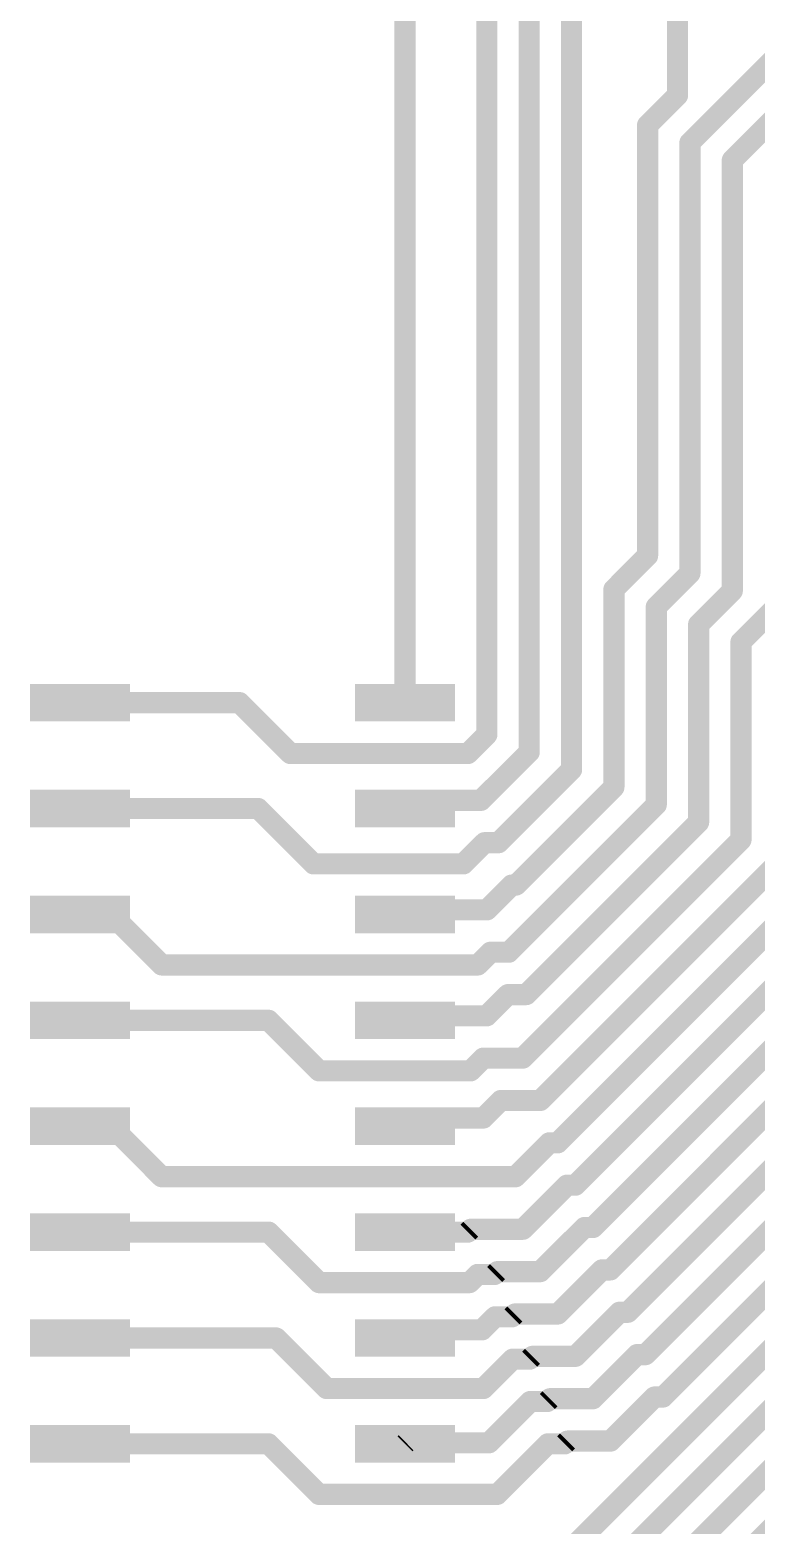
# Model space of a CAD drawing. Header units: inches. Extents: x 2.54 to 5.78, y 1.06 to 9.17.
# Drawn here: x 4.823 to 5.166, y 7.782 to 8.488 of the extents above; entities that cross this region are included whole.
import ezdxf

# ---------------------------------------------------------------- set-up
doc = ezdxf.new("R2010")
doc.units = ezdxf.units.IN
doc.header["$MEASUREMENT"] = 0
doc.layers.add('Top Layer', color=1, linetype='Continuous')

# ---------------------------------------------------------------- blocks, each defined once
blk = doc.blocks.new('H_____2_20________1')
at = {"layer": 'Top Layer'}
for points in [[(-0.09528, 0.42272), (-0.09528, 0.44043), (-0.04803, 0.44043), (-0.04803, 0.42272)], [(0.05827, 0.42272), (0.05827, 0.44043), (0.10551, 0.44043), (0.10551, 0.42272)], [(-0.09528, 0.37272), (-0.09528, 0.39043), (-0.04803, 0.39043), (-0.04803, 0.37272)], [(0.05827, 0.37272), (0.05827, 0.39043), (0.10551, 0.39043), (0.10551, 0.37272)], [(-0.09528, 0.32272), (-0.09528, 0.34043), (-0.04803, 0.34043), (-0.04803, 0.32272)], [(0.05827, 0.32272), (0.05827, 0.34043), (0.10551, 0.34043), (0.10551, 0.32272)], [(-0.09528, 0.27272), (-0.09528, 0.29043), (-0.04803, 0.29043), (-0.04803, 0.27272)], [(0.05827, 0.27272), (0.05827, 0.29043), (0.10551, 0.29043), (0.10551, 0.27272)], [(-0.09528, 0.22272), (-0.09528, 0.24043), (-0.04803, 0.24043), (-0.04803, 0.22272)], [(0.05827, 0.22272), (0.05827, 0.24043), (0.10551, 0.24043), (0.10551, 0.22272)], [(-0.09528, 0.17272), (-0.09528, 0.19043), (-0.04803, 0.19043), (-0.04803, 0.17272)], [(0.05827, 0.17272), (0.05827, 0.19043), (0.10551, 0.19043), (0.10551, 0.17272)], [(-0.09528, 0.12272), (-0.09528, 0.14043), (-0.04803, 0.14043), (-0.04803, 0.12272)], [(0.05827, 0.12272), (0.05827, 0.14043), (0.10551, 0.14043), (0.10551, 0.12272)], [(-0.09528, 0.07272), (-0.09528, 0.09043), (-0.04803, 0.09043), (-0.04803, 0.07272)], [(0.05827, 0.07272), (0.05827, 0.09043), (0.10551, 0.09043), (0.10551, 0.07272)]]:
    blk.add_hatch(color=1, dxfattribs=at).paths.add_polyline_path(points)

msp = doc.modelspace()

# ---------------------------------------------------------------- linework, layer by layer
at = {"layer": 'Top Layer'}
for points in [[(5.00031, 8.17067, 0.01, 0.01, 0), (5.00031, 8.66857, 0.01, 0.01, 0)], [(5.03894, 8.1556, 0.01, 0.01, 0), (5.03894, 8.67146, 0.01, 0.01, 0)], [(5.13484, 8.43504, 0.01, 0.01, 0), (5.32685, 8.62705, 0.01, 0.01, 0)], [(5.15484, 8.42676, 0.01, 0.01, 0), (5.34685, 8.61876, 0.01, 0.01, 0)], [(5.129, 8.45748, 0.01, 0.01, 0), (5.129, 8.57906, 0.01, 0.01, 0)], [(5.05894, 8.14731, 0.01, 0.01, 0), (5.05894, 8.56557, 0.01, 0.01, 0)], [(5.07894, 8.13903, 0.01, 0.01, 0), (5.07894, 8.55728, 0.01, 0.01, 0)], [(5.11484, 8.44332, 0.01, 0.01, 0), (5.129, 8.45748, 0.01, 0.01, 0)], [(5.11484, 8.24005, 0.01, 0.01, 0), (5.11484, 8.44332, 0.01, 0.01, 0)], [(5.13484, 8.23177, 0.01, 0.01, 0), (5.13484, 8.43504, 0.01, 0.01, 0)], [(5.15484, 8.22348, 0.01, 0.01, 0), (5.15484, 8.42676, 0.01, 0.01, 0)], [(5.09894, 8.22414, 0.01, 0.01, 0), (5.11484, 8.24005, 0.01, 0.01, 0)], [(5.11894, 8.21586, 0.01, 0.01, 0), (5.13484, 8.23177, 0.01, 0.01, 0)], [(5.09894, 8.13075, 0.01, 0.01, 0), (5.09894, 8.22414, 0.01, 0.01, 0)], [(5.13894, 8.20757, 0.01, 0.01, 0), (5.15484, 8.22348, 0.01, 0.01, 0)], [(5.11894, 8.12246, 0.01, 0.01, 0), (5.11894, 8.21586, 0.01, 0.01, 0)], [(5.15894, 8.19929, 0.01, 0.01, 0), (5.17717, 8.21752, 0.01, 0.01, 0)], [(5.13894, 8.11418, 0.01, 0.01, 0), (5.13894, 8.20757, 0.01, 0.01, 0)], [(5.15894, 8.10589, 0.01, 0.01, 0), (5.15894, 8.19929, 0.01, 0.01, 0)], [(4.84677, 8.17067, 0.01, 0.01, 0), (4.92217, 8.17067, 0.01, 0.01, 0)], [(4.92217, 8.17067, 0.01, 0.01, 0), (4.94618, 8.14665, 0.01, 0.01, 0)], [(5.02999, 8.14665, 0.01, 0.01, 0), (5.03894, 8.1556, 0.01, 0.01, 0)], [(4.94618, 8.14665, 0.01, 0.01, 0), (5.02999, 8.14665, 0.01, 0.01, 0)], [(5.03615, 8.12453, 0.01, 0.01, 0), (5.05894, 8.14731, 0.01, 0.01, 0)], [(5.04443, 8.10453, 0.01, 0.01, 0), (5.07894, 8.13903, 0.01, 0.01, 0)], [(5.05272, 8.08453, 0.01, 0.01, 0), (5.09894, 8.13075, 0.01, 0.01, 0)], [(5.00031, 8.12067, 0.01, 0.01, 0), (5.00417, 8.12453, 0.01, 0.01, 0)], [(5.00417, 8.12453, 0.01, 0.01, 0), (5.03615, 8.12453, 0.01, 0.01, 0)], [(5.04929, 8.05281, 0.01, 0.01, 0), (5.11894, 8.12246, 0.01, 0.01, 0)], [(4.84677, 8.12067, 0.01, 0.01, 0), (4.93095, 8.12067, 0.01, 0.01, 0)], [(4.93095, 8.12067, 0.01, 0.01, 0), (4.95709, 8.09453, 0.01, 0.01, 0)], [(5.05757, 8.03281, 0.01, 0.01, 0), (5.13894, 8.11418, 0.01, 0.01, 0)], [(5.02787, 8.09453, 0.01, 0.01, 0), (5.03787, 8.10453, 0.01, 0.01, 0)], [(5.03787, 8.10453, 0.01, 0.01, 0), (5.04443, 8.10453, 0.01, 0.01, 0)], [(5.05586, 8.00281, 0.01, 0.01, 0), (5.15894, 8.10589, 0.01, 0.01, 0)], [(4.95709, 8.09453, 0.01, 0.01, 0), (5.02787, 8.09453, 0.01, 0.01, 0)], [(5.06414, 7.98281, 0.01, 0.01, 0), (5.17894, 8.09761, 0.01, 0.01, 0)], [(5.07242, 7.96281, 0.01, 0.01, 0), (5.19894, 8.08932, 0.01, 0.01, 0)], [(5.03894, 8.07281, 0.01, 0.01, 0), (5.05065, 8.08453, 0.01, 0.01, 0)], [(5.05065, 8.08453, 0.01, 0.01, 0), (5.05272, 8.08453, 0.01, 0.01, 0)], [(5.08071, 7.94281, 0.01, 0.01, 0), (5.21894, 8.08104, 0.01, 0.01, 0)], [(5.00031, 8.07067, 0.01, 0.01, 0), (5.00246, 8.07281, 0.01, 0.01, 0)], [(5.00246, 8.07281, 0.01, 0.01, 0), (5.03894, 8.07281, 0.01, 0.01, 0)], [(5.08899, 7.92281, 0.01, 0.01, 0), (5.23894, 8.07276, 0.01, 0.01, 0)], [(4.84677, 8.07067, 0.01, 0.01, 0), (4.86154, 8.07067, 0.01, 0.01, 0)], [(4.86154, 8.07067, 0.01, 0.01, 0), (4.88539, 8.04681, 0.01, 0.01, 0)], [(5.07827, 7.77067, 0.01, 0.01, 0), (5.36598, 8.05838, 0.01, 0.01, 0)], [(5.09728, 7.90281, 0.01, 0.01, 0), (5.25894, 8.06447, 0.01, 0.01, 0)], [(5.03465, 8.04681, 0.01, 0.01, 0), (5.04065, 8.05281, 0.01, 0.01, 0)], [(5.04065, 8.05281, 0.01, 0.01, 0), (5.04929, 8.05281, 0.01, 0.01, 0)], [(5.10556, 7.88281, 0.01, 0.01, 0), (5.27894, 8.05619, 0.01, 0.01, 0)], [(4.88539, 8.04681, 0.01, 0.01, 0), (5.03465, 8.04681, 0.01, 0.01, 0)], [(5.08655, 7.75067, 0.01, 0.01, 0), (5.38598, 8.0501, 0.01, 0.01, 0)], [(5.11384, 7.86281, 0.01, 0.01, 0), (5.29894, 8.0479, 0.01, 0.01, 0)], [(5.09484, 7.73067, 0.01, 0.01, 0), (5.40598, 8.04182, 0.01, 0.01, 0)], [(5.12213, 7.84281, 0.01, 0.01, 0), (5.31894, 8.03962, 0.01, 0.01, 0)], [(5.03894, 8.02281, 0.01, 0.01, 0), (5.04894, 8.03281, 0.01, 0.01, 0)], [(5.04894, 8.03281, 0.01, 0.01, 0), (5.05757, 8.03281, 0.01, 0.01, 0)], [(5.00031, 8.02067, 0.01, 0.01, 0), (5.00246, 8.02281, 0.01, 0.01, 0)], [(5.00246, 8.02281, 0.01, 0.01, 0), (5.03894, 8.02281, 0.01, 0.01, 0)], [(4.84677, 8.02067, 0.01, 0.01, 0), (4.93584, 8.02067, 0.01, 0.01, 0)], [(4.93584, 8.02067, 0.01, 0.01, 0), (4.9597, 7.99681, 0.01, 0.01, 0)], [(5.03126, 7.99681, 0.01, 0.01, 0), (5.03726, 8.00281, 0.01, 0.01, 0)], [(5.03726, 8.00281, 0.01, 0.01, 0), (5.05586, 8.00281, 0.01, 0.01, 0)], [(4.9597, 7.99681, 0.01, 0.01, 0), (5.03126, 7.99681, 0.01, 0.01, 0)], [(5.03726, 7.97453, 0.01, 0.01, 0), (5.04555, 7.98281, 0.01, 0.01, 0)], [(5.04555, 7.98281, 0.01, 0.01, 0), (5.06414, 7.98281, 0.01, 0.01, 0)], [(5.00031, 7.97067, 0.01, 0.01, 0), (5.00417, 7.97453, 0.01, 0.01, 0)], [(5.00417, 7.97453, 0.01, 0.01, 0), (5.03726, 7.97453, 0.01, 0.01, 0)], [(4.84677, 7.97067, 0.01, 0.01, 0), (4.86154, 7.97067, 0.01, 0.01, 0)], [(4.86154, 7.97067, 0.01, 0.01, 0), (4.88539, 7.94681, 0.01, 0.01, 0)], [(5.05244, 7.94681, 0.01, 0.01, 0), (5.06844, 7.96281, 0.01, 0.01, 0)], [(5.06844, 7.96281, 0.01, 0.01, 0), (5.07242, 7.96281, 0.01, 0.01, 0)], [(4.88539, 7.94681, 0.01, 0.01, 0), (5.05244, 7.94681, 0.01, 0.01, 0)], [(5.05591, 7.922, 0.01, 0.01, 0), (5.07672, 7.94281, 0.01, 0.01, 0)], [(5.07672, 7.94281, 0.01, 0.01, 0), (5.08071, 7.94281, 0.01, 0.01, 0)], [(4.84677, 7.92067, 0.01, 0.01, 0), (4.93584, 7.92067, 0.01, 0.01, 0)], [(4.93584, 7.92067, 0.01, 0.01, 0), (4.9597, 7.89681, 0.01, 0.01, 0)], [(5.00031, 7.92067, 0.01, 0.01, 0), (5.03, 7.92067, 0.01, 0.01, 0)], [(5.03, 7.92067, 0.01, 0.01, 0), (5.03133, 7.922, 0.01, 0.01, 0)], [(5.03133, 7.922, 0.01, 0.01, 0), (5.05591, 7.922, 0.01, 0.01, 0)], [(5.06419, 7.902, 0.01, 0.01, 0), (5.08501, 7.92281, 0.01, 0.01, 0)], [(5.08501, 7.92281, 0.01, 0.01, 0), (5.08899, 7.92281, 0.01, 0.01, 0)], [(5.07248, 7.882, 0.01, 0.01, 0), (5.09329, 7.90281, 0.01, 0.01, 0)], [(5.09329, 7.90281, 0.01, 0.01, 0), (5.09728, 7.90281, 0.01, 0.01, 0)], [(4.9597, 7.89681, 0.01, 0.01, 0), (5.03072, 7.89681, 0.01, 0.01, 0)], [(5.03072, 7.89681, 0.01, 0.01, 0), (5.03458, 7.90067, 0.01, 0.01, 0)], [(5.03458, 7.90067, 0.01, 0.01, 0), (5.04259, 7.90067, 0.01, 0.01, 0)], [(5.04259, 7.90067, 0.01, 0.01, 0), (5.04392, 7.902, 0.01, 0.01, 0)], [(5.04392, 7.902, 0.01, 0.01, 0), (5.06419, 7.902, 0.01, 0.01, 0)], [(5.05087, 7.88067, 0.01, 0.01, 0), (5.0522, 7.882, 0.01, 0.01, 0)], [(5.0522, 7.882, 0.01, 0.01, 0), (5.07248, 7.882, 0.01, 0.01, 0)], [(5.08076, 7.862, 0.01, 0.01, 0), (5.10158, 7.88281, 0.01, 0.01, 0)], [(5.10158, 7.88281, 0.01, 0.01, 0), (5.10556, 7.88281, 0.01, 0.01, 0)], [(5.00031, 7.87067, 0.01, 0.01, 0), (5.00417, 7.87453, 0.01, 0.01, 0)], [(5.00417, 7.87453, 0.01, 0.01, 0), (5.03672, 7.87453, 0.01, 0.01, 0)], [(5.03672, 7.87453, 0.01, 0.01, 0), (5.04286, 7.88067, 0.01, 0.01, 0)], [(5.04286, 7.88067, 0.01, 0.01, 0), (5.05087, 7.88067, 0.01, 0.01, 0)], [(4.84677, 7.87067, 0.01, 0.01, 0), (4.93941, 7.87067, 0.01, 0.01, 0)], [(4.93941, 7.87067, 0.01, 0.01, 0), (4.96327, 7.84681, 0.01, 0.01, 0)], [(5.03729, 7.84681, 0.01, 0.01, 0), (5.05115, 7.86067, 0.01, 0.01, 0)], [(5.05115, 7.86067, 0.01, 0.01, 0), (5.05915, 7.86067, 0.01, 0.01, 0)], [(5.05915, 7.86067, 0.01, 0.01, 0), (5.06048, 7.862, 0.01, 0.01, 0)], [(5.06048, 7.862, 0.01, 0.01, 0), (5.08076, 7.862, 0.01, 0.01, 0)], [(5.08905, 7.842, 0.01, 0.01, 0), (5.10986, 7.86281, 0.01, 0.01, 0)], [(5.10986, 7.86281, 0.01, 0.01, 0), (5.11384, 7.86281, 0.01, 0.01, 0)], [(4.96327, 7.84681, 0.01, 0.01, 0), (5.03729, 7.84681, 0.01, 0.01, 0)], [(5.03994, 7.82118, 0.01, 0.01, 0), (5.05943, 7.84067, 0.01, 0.01, 0)], [(5.05943, 7.84067, 0.01, 0.01, 0), (5.06744, 7.84067, 0.01, 0.01, 0)], [(5.06744, 7.84067, 0.01, 0.01, 0), (5.06877, 7.842, 0.01, 0.01, 0)], [(5.06877, 7.842, 0.01, 0.01, 0), (5.08905, 7.842, 0.01, 0.01, 0)], [(5.09733, 7.822, 0.01, 0.01, 0), (5.11814, 7.84281, 0.01, 0.01, 0)], [(5.11814, 7.84281, 0.01, 0.01, 0), (5.12213, 7.84281, 0.01, 0.01, 0)], [(4.84677, 7.82067, 0.01, 0.01, 0), (4.93584, 7.82067, 0.01, 0.01, 0)], [(4.93584, 7.82067, 0.01, 0.01, 0), (4.9597, 7.79681, 0.01, 0.01, 0)], [(5.00031, 7.82067, 0.01, 0.01, 0), (5.00083, 7.82118, 0.01, 0.01, 0)], [(5.00083, 7.82118, 0.01, 0.01, 0), (5.03994, 7.82118, 0.01, 0.01, 0)], [(5.04386, 7.79681, 0.01, 0.01, 0), (5.06772, 7.82067, 0.01, 0.01, 0)], [(5.06772, 7.82067, 0.01, 0.01, 0), (5.07572, 7.82067, 0.01, 0.01, 0)], [(5.07572, 7.82067, 0.01, 0.01, 0), (5.07705, 7.822, 0.01, 0.01, 0)], [(5.07705, 7.822, 0.01, 0.01, 0), (5.09733, 7.822, 0.01, 0.01, 0)], [(4.9597, 7.79681, 0.01, 0.01, 0), (5.04386, 7.79681, 0.01, 0.01, 0)], [(5.10312, 7.71067, 0.01, 0.01, 0), (5.19431, 7.80185, 0.01, 0.01, 0)]]:
    msp.add_lwpolyline(points, format="xyseb", dxfattribs=at)
for points in [[(5.1265, 8.45748, 0.005, 0.005, 1), (5.1315, 8.45748, 0.005, 0.005, 1)], [(5.1265, 8.45748, 0.005, 0.005, 1), (5.1315, 8.45748, 0.005, 0.005, 1)], [(5.11234, 8.44332, 0.005, 0.005, 1), (5.11734, 8.44332, 0.005, 0.005, 1)], [(5.11234, 8.44332, 0.005, 0.005, 1), (5.11734, 8.44332, 0.005, 0.005, 1)], [(5.13234, 8.43504, 0.005, 0.005, 1), (5.13734, 8.43504, 0.005, 0.005, 1)], [(5.13234, 8.43504, 0.005, 0.005, 1), (5.13734, 8.43504, 0.005, 0.005, 1)], [(5.15234, 8.42676, 0.005, 0.005, 1), (5.15734, 8.42676, 0.005, 0.005, 1)], [(5.15234, 8.42676, 0.005, 0.005, 1), (5.15734, 8.42676, 0.005, 0.005, 1)], [(5.11234, 8.24005, 0.005, 0.005, 1), (5.11734, 8.24005, 0.005, 0.005, 1)], [(5.11234, 8.24005, 0.005, 0.005, 1), (5.11734, 8.24005, 0.005, 0.005, 1)], [(5.13234, 8.23177, 0.005, 0.005, 1), (5.13734, 8.23177, 0.005, 0.005, 1)], [(5.13234, 8.23177, 0.005, 0.005, 1), (5.13734, 8.23177, 0.005, 0.005, 1)], [(5.09644, 8.22414, 0.005, 0.005, 1), (5.10144, 8.22414, 0.005, 0.005, 1)], [(5.09644, 8.22414, 0.005, 0.005, 1), (5.10144, 8.22414, 0.005, 0.005, 1)], [(5.15234, 8.22348, 0.005, 0.005, 1), (5.15734, 8.22348, 0.005, 0.005, 1)], [(5.15234, 8.22348, 0.005, 0.005, 1), (5.15734, 8.22348, 0.005, 0.005, 1)], [(5.11644, 8.21586, 0.005, 0.005, 1), (5.12144, 8.21586, 0.005, 0.005, 1)], [(5.11644, 8.21586, 0.005, 0.005, 1), (5.12144, 8.21586, 0.005, 0.005, 1)], [(5.13644, 8.20757, 0.005, 0.005, 1), (5.14144, 8.20757, 0.005, 0.005, 1)], [(5.13644, 8.20757, 0.005, 0.005, 1), (5.14144, 8.20757, 0.005, 0.005, 1)], [(5.15644, 8.19929, 0.005, 0.005, 1), (5.16144, 8.19929, 0.005, 0.005, 1)], [(5.15644, 8.19929, 0.005, 0.005, 1), (5.16144, 8.19929, 0.005, 0.005, 1)], [(4.84427, 8.17067, 0.005, 0.005, 1), (4.84927, 8.17067, 0.005, 0.005, 1)], [(4.91967, 8.17067, 0.005, 0.005, 1), (4.92467, 8.17067, 0.005, 0.005, 1)], [(4.91967, 8.17067, 0.005, 0.005, 1), (4.92467, 8.17067, 0.005, 0.005, 1)], [(4.99781, 8.17067, 0.005, 0.005, 1), (5.00281, 8.17067, 0.005, 0.005, 1)], [(5.03644, 8.1556, 0.005, 0.005, 1), (5.04144, 8.1556, 0.005, 0.005, 1)], [(5.03644, 8.1556, 0.005, 0.005, 1), (5.04144, 8.1556, 0.005, 0.005, 1)], [(4.94368, 8.14665, 0.005, 0.005, 1), (4.94868, 8.14665, 0.005, 0.005, 1)], [(4.94368, 8.14665, 0.005, 0.005, 1), (4.94868, 8.14665, 0.005, 0.005, 1)], [(5.02749, 8.14665, 0.005, 0.005, 1), (5.03249, 8.14665, 0.005, 0.005, 1)], [(5.02749, 8.14665, 0.005, 0.005, 1), (5.03249, 8.14665, 0.005, 0.005, 1)], [(5.05644, 8.14731, 0.005, 0.005, 1), (5.06144, 8.14731, 0.005, 0.005, 1)], [(5.05644, 8.14731, 0.005, 0.005, 1), (5.06144, 8.14731, 0.005, 0.005, 1)], [(5.07644, 8.13903, 0.005, 0.005, 1), (5.08144, 8.13903, 0.005, 0.005, 1)], [(5.07644, 8.13903, 0.005, 0.005, 1), (5.08144, 8.13903, 0.005, 0.005, 1)], [(5.09644, 8.13075, 0.005, 0.005, 1), (5.10144, 8.13075, 0.005, 0.005, 1)], [(5.09644, 8.13075, 0.005, 0.005, 1), (5.10144, 8.13075, 0.005, 0.005, 1)], [(5.00167, 8.12453, 0.005, 0.005, 1), (5.00667, 8.12453, 0.005, 0.005, 1)], [(5.00167, 8.12453, 0.005, 0.005, 1), (5.00667, 8.12453, 0.005, 0.005, 1)], [(5.03365, 8.12453, 0.005, 0.005, 1), (5.03865, 8.12453, 0.005, 0.005, 1)], [(5.03365, 8.12453, 0.005, 0.005, 1), (5.03865, 8.12453, 0.005, 0.005, 1)], [(5.11644, 8.12246, 0.005, 0.005, 1), (5.12144, 8.12246, 0.005, 0.005, 1)], [(5.11644, 8.12246, 0.005, 0.005, 1), (5.12144, 8.12246, 0.005, 0.005, 1)], [(4.84427, 8.12067, 0.005, 0.005, 1), (4.84927, 8.12067, 0.005, 0.005, 1)], [(4.92845, 8.12067, 0.005, 0.005, 1), (4.93345, 8.12067, 0.005, 0.005, 1)], [(4.92845, 8.12067, 0.005, 0.005, 1), (4.93345, 8.12067, 0.005, 0.005, 1)], [(4.99781, 8.12067, 0.005, 0.005, 1), (5.00281, 8.12067, 0.005, 0.005, 1)], [(5.13644, 8.11418, 0.005, 0.005, 1), (5.14144, 8.11418, 0.005, 0.005, 1)], [(5.13644, 8.11418, 0.005, 0.005, 1), (5.14144, 8.11418, 0.005, 0.005, 1)], [(5.03537, 8.10453, 0.005, 0.005, 1), (5.04037, 8.10453, 0.005, 0.005, 1)], [(5.03537, 8.10453, 0.005, 0.005, 1), (5.04037, 8.10453, 0.005, 0.005, 1)], [(5.04193, 8.10453, 0.005, 0.005, 1), (5.04693, 8.10453, 0.005, 0.005, 1)], [(5.04193, 8.10453, 0.005, 0.005, 1), (5.04693, 8.10453, 0.005, 0.005, 1)], [(5.15644, 8.10589, 0.005, 0.005, 1), (5.16144, 8.10589, 0.005, 0.005, 1)], [(5.15644, 8.10589, 0.005, 0.005, 1), (5.16144, 8.10589, 0.005, 0.005, 1)], [(4.95459, 8.09453, 0.005, 0.005, 1), (4.95959, 8.09453, 0.005, 0.005, 1)], [(4.95459, 8.09453, 0.005, 0.005, 1), (4.95959, 8.09453, 0.005, 0.005, 1)], [(5.02537, 8.09453, 0.005, 0.005, 1), (5.03037, 8.09453, 0.005, 0.005, 1)], [(5.02537, 8.09453, 0.005, 0.005, 1), (5.03037, 8.09453, 0.005, 0.005, 1)], [(5.04815, 8.08453, 0.005, 0.005, 1), (5.05315, 8.08453, 0.005, 0.005, 1)], [(5.04815, 8.08453, 0.005, 0.005, 1), (5.05315, 8.08453, 0.005, 0.005, 1)], [(5.05022, 8.08453, 0.005, 0.005, 1), (5.05522, 8.08453, 0.005, 0.005, 1)], [(5.05022, 8.08453, 0.005, 0.005, 1), (5.05522, 8.08453, 0.005, 0.005, 1)], [(4.99996, 8.07281, 0.005, 0.005, 1), (5.00496, 8.07281, 0.005, 0.005, 1)], [(4.99996, 8.07281, 0.005, 0.005, 1), (5.00496, 8.07281, 0.005, 0.005, 1)], [(5.03644, 8.07281, 0.005, 0.005, 1), (5.04144, 8.07281, 0.005, 0.005, 1)], [(5.03644, 8.07281, 0.005, 0.005, 1), (5.04144, 8.07281, 0.005, 0.005, 1)], [(4.84427, 8.07067, 0.005, 0.005, 1), (4.84927, 8.07067, 0.005, 0.005, 1)], [(4.85904, 8.07067, 0.005, 0.005, 1), (4.86404, 8.07067, 0.005, 0.005, 1)], [(4.85904, 8.07067, 0.005, 0.005, 1), (4.86404, 8.07067, 0.005, 0.005, 1)], [(4.99781, 8.07067, 0.005, 0.005, 1), (5.00281, 8.07067, 0.005, 0.005, 1)], [(5.03815, 8.05281, 0.005, 0.005, 1), (5.04315, 8.05281, 0.005, 0.005, 1)], [(5.03815, 8.05281, 0.005, 0.005, 1), (5.04315, 8.05281, 0.005, 0.005, 1)], [(5.04679, 8.05281, 0.005, 0.005, 1), (5.05179, 8.05281, 0.005, 0.005, 1)], [(5.04679, 8.05281, 0.005, 0.005, 1), (5.05179, 8.05281, 0.005, 0.005, 1)], [(4.88289, 8.04681, 0.005, 0.005, 1), (4.88789, 8.04681, 0.005, 0.005, 1)], [(4.88289, 8.04681, 0.005, 0.005, 1), (4.88789, 8.04681, 0.005, 0.005, 1)], [(5.03215, 8.04681, 0.005, 0.005, 1), (5.03715, 8.04681, 0.005, 0.005, 1)], [(5.03215, 8.04681, 0.005, 0.005, 1), (5.03715, 8.04681, 0.005, 0.005, 1)], [(5.04644, 8.03281, 0.005, 0.005, 1), (5.05144, 8.03281, 0.005, 0.005, 1)], [(5.04644, 8.03281, 0.005, 0.005, 1), (5.05144, 8.03281, 0.005, 0.005, 1)], [(5.05507, 8.03281, 0.005, 0.005, 1), (5.06007, 8.03281, 0.005, 0.005, 1)], [(5.05507, 8.03281, 0.005, 0.005, 1), (5.06007, 8.03281, 0.005, 0.005, 1)], [(4.99996, 8.02281, 0.005, 0.005, 1), (5.00496, 8.02281, 0.005, 0.005, 1)], [(4.99996, 8.02281, 0.005, 0.005, 1), (5.00496, 8.02281, 0.005, 0.005, 1)], [(5.03644, 8.02281, 0.005, 0.005, 1), (5.04144, 8.02281, 0.005, 0.005, 1)], [(5.03644, 8.02281, 0.005, 0.005, 1), (5.04144, 8.02281, 0.005, 0.005, 1)], [(4.84427, 8.02067, 0.005, 0.005, 1), (4.84927, 8.02067, 0.005, 0.005, 1)], [(4.93334, 8.02067, 0.005, 0.005, 1), (4.93834, 8.02067, 0.005, 0.005, 1)], [(4.93334, 8.02067, 0.005, 0.005, 1), (4.93834, 8.02067, 0.005, 0.005, 1)], [(4.99781, 8.02067, 0.005, 0.005, 1), (5.00281, 8.02067, 0.005, 0.005, 1)], [(5.03476, 8.00281, 0.005, 0.005, 1), (5.03976, 8.00281, 0.005, 0.005, 1)], [(5.03476, 8.00281, 0.005, 0.005, 1), (5.03976, 8.00281, 0.005, 0.005, 1)], [(5.05336, 8.00281, 0.005, 0.005, 1), (5.05836, 8.00281, 0.005, 0.005, 1)], [(5.05336, 8.00281, 0.005, 0.005, 1), (5.05836, 8.00281, 0.005, 0.005, 1)], [(4.9572, 7.99681, 0.005, 0.005, 1), (4.9622, 7.99681, 0.005, 0.005, 1)], [(4.9572, 7.99681, 0.005, 0.005, 1), (4.9622, 7.99681, 0.005, 0.005, 1)], [(5.02876, 7.99681, 0.005, 0.005, 1), (5.03376, 7.99681, 0.005, 0.005, 1)], [(5.02876, 7.99681, 0.005, 0.005, 1), (5.03376, 7.99681, 0.005, 0.005, 1)], [(5.04305, 7.98281, 0.005, 0.005, 1), (5.04805, 7.98281, 0.005, 0.005, 1)], [(5.04305, 7.98281, 0.005, 0.005, 1), (5.04805, 7.98281, 0.005, 0.005, 1)], [(5.06164, 7.98281, 0.005, 0.005, 1), (5.06664, 7.98281, 0.005, 0.005, 1)], [(5.06164, 7.98281, 0.005, 0.005, 1), (5.06664, 7.98281, 0.005, 0.005, 1)], [(5.00167, 7.97453, 0.005, 0.005, 1), (5.00667, 7.97453, 0.005, 0.005, 1)], [(5.00167, 7.97453, 0.005, 0.005, 1), (5.00667, 7.97453, 0.005, 0.005, 1)], [(5.03476, 7.97453, 0.005, 0.005, 1), (5.03976, 7.97453, 0.005, 0.005, 1)], [(5.03476, 7.97453, 0.005, 0.005, 1), (5.03976, 7.97453, 0.005, 0.005, 1)], [(4.84427, 7.97067, 0.005, 0.005, 1), (4.84927, 7.97067, 0.005, 0.005, 1)], [(4.85904, 7.97067, 0.005, 0.005, 1), (4.86404, 7.97067, 0.005, 0.005, 1)], [(4.85904, 7.97067, 0.005, 0.005, 1), (4.86404, 7.97067, 0.005, 0.005, 1)], [(4.99781, 7.97067, 0.005, 0.005, 1), (5.00281, 7.97067, 0.005, 0.005, 1)], [(5.06594, 7.96281, 0.005, 0.005, 1), (5.07094, 7.96281, 0.005, 0.005, 1)], [(5.06594, 7.96281, 0.005, 0.005, 1), (5.07094, 7.96281, 0.005, 0.005, 1)], [(5.06992, 7.96281, 0.005, 0.005, 1), (5.07492, 7.96281, 0.005, 0.005, 1)], [(5.06992, 7.96281, 0.005, 0.005, 1), (5.07492, 7.96281, 0.005, 0.005, 1)], [(4.88289, 7.94681, 0.005, 0.005, 1), (4.88789, 7.94681, 0.005, 0.005, 1)], [(4.88289, 7.94681, 0.005, 0.005, 1), (4.88789, 7.94681, 0.005, 0.005, 1)], [(5.04994, 7.94681, 0.005, 0.005, 1), (5.05494, 7.94681, 0.005, 0.005, 1)], [(5.04994, 7.94681, 0.005, 0.005, 1), (5.05494, 7.94681, 0.005, 0.005, 1)], [(5.07422, 7.94281, 0.005, 0.005, 1), (5.07922, 7.94281, 0.005, 0.005, 1)], [(5.07422, 7.94281, 0.005, 0.005, 1), (5.07922, 7.94281, 0.005, 0.005, 1)], [(5.07821, 7.94281, 0.005, 0.005, 1), (5.08321, 7.94281, 0.005, 0.005, 1)], [(5.07821, 7.94281, 0.005, 0.005, 1), (5.08321, 7.94281, 0.005, 0.005, 1)], [(4.84427, 7.92067, 0.005, 0.005, 1), (4.84927, 7.92067, 0.005, 0.005, 1)], [(4.93334, 7.92067, 0.005, 0.005, 1), (4.93834, 7.92067, 0.005, 0.005, 1)], [(4.93334, 7.92067, 0.005, 0.005, 1), (4.93834, 7.92067, 0.005, 0.005, 1)], [(4.99781, 7.92067, 0.005, 0.005, 1), (5.00281, 7.92067, 0.005, 0.005, 1)], [(5.0275, 7.92067, 0.005, 0.005, 1), (5.0325, 7.92067, 0.005, 0.005, 1)], [(5.0275, 7.92067, 0.005, 0.005, 1), (5.0325, 7.92067, 0.005, 0.005, 1)], [(5.02883, 7.922, 0.005, 0.005, 1), (5.03383, 7.922, 0.005, 0.005, 1)], [(5.02883, 7.922, 0.005, 0.005, 1), (5.03383, 7.922, 0.005, 0.005, 1)], [(5.05341, 7.922, 0.005, 0.005, 1), (5.05841, 7.922, 0.005, 0.005, 1)], [(5.05341, 7.922, 0.005, 0.005, 1), (5.05841, 7.922, 0.005, 0.005, 1)], [(5.08251, 7.92281, 0.005, 0.005, 1), (5.08751, 7.92281, 0.005, 0.005, 1)], [(5.08251, 7.92281, 0.005, 0.005, 1), (5.08751, 7.92281, 0.005, 0.005, 1)], [(5.08649, 7.92281, 0.005, 0.005, 1), (5.09149, 7.92281, 0.005, 0.005, 1)], [(5.08649, 7.92281, 0.005, 0.005, 1), (5.09149, 7.92281, 0.005, 0.005, 1)], [(5.09079, 7.90281, 0.005, 0.005, 1), (5.09579, 7.90281, 0.005, 0.005, 1)], [(5.09079, 7.90281, 0.005, 0.005, 1), (5.09579, 7.90281, 0.005, 0.005, 1)], [(5.09478, 7.90281, 0.005, 0.005, 1), (5.09978, 7.90281, 0.005, 0.005, 1)], [(5.09478, 7.90281, 0.005, 0.005, 1), (5.09978, 7.90281, 0.005, 0.005, 1)], [(4.9572, 7.89681, 0.005, 0.005, 1), (4.9622, 7.89681, 0.005, 0.005, 1)], [(4.9572, 7.89681, 0.005, 0.005, 1), (4.9622, 7.89681, 0.005, 0.005, 1)], [(5.02822, 7.89681, 0.005, 0.005, 1), (5.03322, 7.89681, 0.005, 0.005, 1)], [(5.02822, 7.89681, 0.005, 0.005, 1), (5.03322, 7.89681, 0.005, 0.005, 1)], [(5.03208, 7.90067, 0.005, 0.005, 1), (5.03708, 7.90067, 0.005, 0.005, 1)], [(5.03208, 7.90067, 0.005, 0.005, 1), (5.03708, 7.90067, 0.005, 0.005, 1)], [(5.04009, 7.90067, 0.005, 0.005, 1), (5.04509, 7.90067, 0.005, 0.005, 1)], [(5.04009, 7.90067, 0.005, 0.005, 1), (5.04509, 7.90067, 0.005, 0.005, 1)], [(5.04142, 7.902, 0.005, 0.005, 1), (5.04642, 7.902, 0.005, 0.005, 1)], [(5.04142, 7.902, 0.005, 0.005, 1), (5.04642, 7.902, 0.005, 0.005, 1)], [(5.06169, 7.902, 0.005, 0.005, 1), (5.06669, 7.902, 0.005, 0.005, 1)], [(5.06169, 7.902, 0.005, 0.005, 1), (5.06669, 7.902, 0.005, 0.005, 1)], [(5.0497, 7.882, 0.005, 0.005, 1), (5.0547, 7.882, 0.005, 0.005, 1)], [(5.0497, 7.882, 0.005, 0.005, 1), (5.0547, 7.882, 0.005, 0.005, 1)], [(5.06998, 7.882, 0.005, 0.005, 1), (5.07498, 7.882, 0.005, 0.005, 1)], [(5.06998, 7.882, 0.005, 0.005, 1), (5.07498, 7.882, 0.005, 0.005, 1)], [(5.09908, 7.88281, 0.005, 0.005, 1), (5.10408, 7.88281, 0.005, 0.005, 1)], [(5.09908, 7.88281, 0.005, 0.005, 1), (5.10408, 7.88281, 0.005, 0.005, 1)], [(5.10306, 7.88281, 0.005, 0.005, 1), (5.10806, 7.88281, 0.005, 0.005, 1)], [(5.10306, 7.88281, 0.005, 0.005, 1), (5.10806, 7.88281, 0.005, 0.005, 1)], [(5.00167, 7.87453, 0.005, 0.005, 1), (5.00667, 7.87453, 0.005, 0.005, 1)], [(5.00167, 7.87453, 0.005, 0.005, 1), (5.00667, 7.87453, 0.005, 0.005, 1)], [(5.03422, 7.87453, 0.005, 0.005, 1), (5.03922, 7.87453, 0.005, 0.005, 1)], [(5.03422, 7.87453, 0.005, 0.005, 1), (5.03922, 7.87453, 0.005, 0.005, 1)], [(5.04036, 7.88067, 0.005, 0.005, 1), (5.04536, 7.88067, 0.005, 0.005, 1)], [(5.04036, 7.88067, 0.005, 0.005, 1), (5.04536, 7.88067, 0.005, 0.005, 1)], [(5.04837, 7.88067, 0.005, 0.005, 1), (5.05337, 7.88067, 0.005, 0.005, 1)], [(5.04837, 7.88067, 0.005, 0.005, 1), (5.05337, 7.88067, 0.005, 0.005, 1)], [(4.84427, 7.87067, 0.005, 0.005, 1), (4.84927, 7.87067, 0.005, 0.005, 1)], [(4.93691, 7.87067, 0.005, 0.005, 1), (4.94191, 7.87067, 0.005, 0.005, 1)], [(4.93691, 7.87067, 0.005, 0.005, 1), (4.94191, 7.87067, 0.005, 0.005, 1)], [(4.99781, 7.87067, 0.005, 0.005, 1), (5.00281, 7.87067, 0.005, 0.005, 1)], [(5.04865, 7.86067, 0.005, 0.005, 1), (5.05365, 7.86067, 0.005, 0.005, 1)], [(5.04865, 7.86067, 0.005, 0.005, 1), (5.05365, 7.86067, 0.005, 0.005, 1)], [(5.05666, 7.86067, 0.005, 0.005, 1), (5.06166, 7.86067, 0.005, 0.005, 1)], [(5.05666, 7.86067, 0.005, 0.005, 1), (5.06166, 7.86067, 0.005, 0.005, 1)], [(5.05799, 7.862, 0.005, 0.005, 1), (5.06299, 7.862, 0.005, 0.005, 1)], [(5.05799, 7.862, 0.005, 0.005, 1), (5.06299, 7.862, 0.005, 0.005, 1)], [(5.07826, 7.862, 0.005, 0.005, 1), (5.08326, 7.862, 0.005, 0.005, 1)], [(5.07826, 7.862, 0.005, 0.005, 1), (5.08326, 7.862, 0.005, 0.005, 1)], [(5.10736, 7.86281, 0.005, 0.005, 1), (5.11236, 7.86281, 0.005, 0.005, 1)], [(5.10736, 7.86281, 0.005, 0.005, 1), (5.11236, 7.86281, 0.005, 0.005, 1)], [(5.11134, 7.86281, 0.005, 0.005, 1), (5.11634, 7.86281, 0.005, 0.005, 1)], [(5.11134, 7.86281, 0.005, 0.005, 1), (5.11634, 7.86281, 0.005, 0.005, 1)], [(4.96077, 7.84681, 0.005, 0.005, 1), (4.96577, 7.84681, 0.005, 0.005, 1)], [(4.96077, 7.84681, 0.005, 0.005, 1), (4.96577, 7.84681, 0.005, 0.005, 1)], [(5.03479, 7.84681, 0.005, 0.005, 1), (5.03979, 7.84681, 0.005, 0.005, 1)], [(5.03479, 7.84681, 0.005, 0.005, 1), (5.03979, 7.84681, 0.005, 0.005, 1)], [(5.05693, 7.84067, 0.005, 0.005, 1), (5.06193, 7.84067, 0.005, 0.005, 1)], [(5.05693, 7.84067, 0.005, 0.005, 1), (5.06193, 7.84067, 0.005, 0.005, 1)], [(5.06494, 7.84067, 0.005, 0.005, 1), (5.06994, 7.84067, 0.005, 0.005, 1)], [(5.06494, 7.84067, 0.005, 0.005, 1), (5.06994, 7.84067, 0.005, 0.005, 1)], [(5.06627, 7.842, 0.005, 0.005, 1), (5.07127, 7.842, 0.005, 0.005, 1)], [(5.06627, 7.842, 0.005, 0.005, 1), (5.07127, 7.842, 0.005, 0.005, 1)], [(5.08655, 7.842, 0.005, 0.005, 1), (5.09155, 7.842, 0.005, 0.005, 1)], [(5.08655, 7.842, 0.005, 0.005, 1), (5.09155, 7.842, 0.005, 0.005, 1)], [(5.11564, 7.84281, 0.005, 0.005, 1), (5.12064, 7.84281, 0.005, 0.005, 1)], [(5.11564, 7.84281, 0.005, 0.005, 1), (5.12064, 7.84281, 0.005, 0.005, 1)], [(5.11963, 7.84281, 0.005, 0.005, 1), (5.12463, 7.84281, 0.005, 0.005, 1)], [(5.11963, 7.84281, 0.005, 0.005, 1), (5.12463, 7.84281, 0.005, 0.005, 1)], [(4.84427, 7.82067, 0.005, 0.005, 1), (4.84927, 7.82067, 0.005, 0.005, 1)], [(4.93334, 7.82067, 0.005, 0.005, 1), (4.93834, 7.82067, 0.005, 0.005, 1)], [(4.93334, 7.82067, 0.005, 0.005, 1), (4.93834, 7.82067, 0.005, 0.005, 1)], [(4.99781, 7.82067, 0.005, 0.005, 1), (5.00281, 7.82067, 0.005, 0.005, 1)], [(4.99833, 7.82118, 0.005, 0.005, 1), (5.00333, 7.82118, 0.005, 0.005, 1)], [(4.99833, 7.82118, 0.005, 0.005, 1), (5.00333, 7.82118, 0.005, 0.005, 1)], [(5.03744, 7.82118, 0.005, 0.005, 1), (5.04244, 7.82118, 0.005, 0.005, 1)], [(5.03744, 7.82118, 0.005, 0.005, 1), (5.04244, 7.82118, 0.005, 0.005, 1)], [(5.06522, 7.82067, 0.005, 0.005, 1), (5.07022, 7.82067, 0.005, 0.005, 1)], [(5.06522, 7.82067, 0.005, 0.005, 1), (5.07022, 7.82067, 0.005, 0.005, 1)], [(5.07322, 7.82067, 0.005, 0.005, 1), (5.07822, 7.82067, 0.005, 0.005, 1)], [(5.07322, 7.82067, 0.005, 0.005, 1), (5.07822, 7.82067, 0.005, 0.005, 1)], [(5.07455, 7.822, 0.005, 0.005, 1), (5.07955, 7.822, 0.005, 0.005, 1)], [(5.07455, 7.822, 0.005, 0.005, 1), (5.07955, 7.822, 0.005, 0.005, 1)], [(5.09483, 7.822, 0.005, 0.005, 1), (5.09983, 7.822, 0.005, 0.005, 1)], [(5.09483, 7.822, 0.005, 0.005, 1), (5.09983, 7.822, 0.005, 0.005, 1)], [(4.9572, 7.79681, 0.005, 0.005, 1), (4.9622, 7.79681, 0.005, 0.005, 1)], [(4.9572, 7.79681, 0.005, 0.005, 1), (4.9622, 7.79681, 0.005, 0.005, 1)], [(5.04136, 7.79681, 0.005, 0.005, 1), (5.04636, 7.79681, 0.005, 0.005, 1)], [(5.04136, 7.79681, 0.005, 0.005, 1), (5.04636, 7.79681, 0.005, 0.005, 1)]]:
    msp.add_lwpolyline(points, format="xyseb", close=True, dxfattribs=at)

# ---------------------------------------------------------------- block references
msp.add_blockref('H_____2_20________1', (4.91843, 7.73909))

doc.saveas('drawing.dxf')
